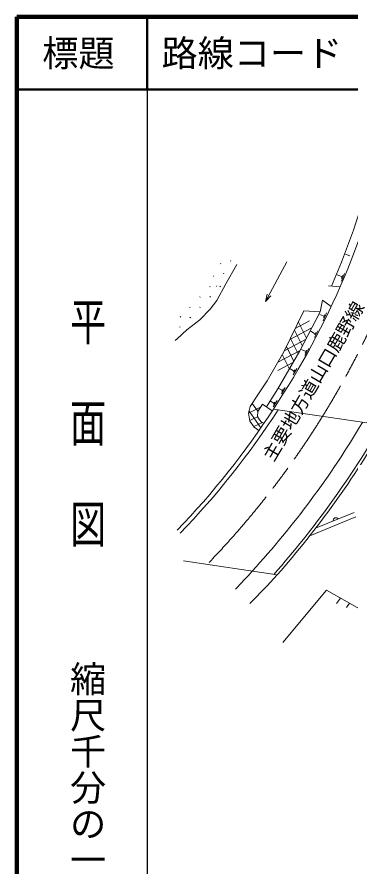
# Model space of a CAD drawing. Units: millimetres, scale not verified. Extents: x 40000 to 680000, y 20000 to 380000.
# Drawn here: x 40000 to 86074, y 262491 to 380000 of the extents above; entities that cross this region are included whole.
import ezdxf
from ezdxf.enums import TextEntityAlignment as Align

# ---------------------------------------------------------------- set-up
doc = ezdxf.new("R2010")
doc.units = ezdxf.units.MM
doc.header["$LTSCALE"] = 1000
doc.linetypes.add('CHAIN', pattern=[18.5, 12, -1.5, 3.5, -1.5])
for name, color, linetype, lineweight in [('M-BGD', 7, 'Continuous', 13), ('M-BMK', 2, 'CHAIN', 13), ('M-TTL', 2, 'Continuous', 140), ('M-TTL-BAND', 7, 'Continuous', 25), ('M-TTL-LINE', 7, 'Continuous', 50)]:
    doc.layers.add(name, color=color, linetype=linetype, lineweight=lineweight)
doc.layers.add('M-TTL-TXT', color=7, linetype='Continuous')
doc.styles.add('@ＭＳ ゴシック', font='')
doc.styles.add('ＭＳ ゴシック', font='')
doc.styles.get('@ＭＳ ゴシック').set_extended_font_data('@MS Gothic')
doc.styles.get('ＭＳ ゴシック').set_extended_font_data('MS Gothic')

msp = doc.modelspace()

# ---------------------------------------------------------------- linework, layer by layer
at = {"layer": 'M-BGD'}
for p, q in [((86037, 346992), (85444, 347207)), ((68224, 345944), (68175, 345857)), ((69585, 346328), (69536, 346241)), ((77314, 346132), (74391, 340681)), ((68608, 344583), (68559, 344496)), ((84878, 344108), (84287, 344351)), ((85320, 344543), (84891, 343483)), ((67247, 344199), (67198, 344112)), ((85027, 344271), (84877, 343854)), ((66743, 342753), (66673, 342682)), ((67631, 342838), (67582, 342751)), ((68157, 342772), (68087, 342700)), ((84693, 342682), (83106, 342848)), ((65347, 341321), (65277, 341250)), ((66761, 341339), (66691, 341268)), ((74391, 340681), (74628, 341689)), ((74391, 340681), (75100, 341436)), ((82251, 340865), (81958, 339222)), ((82251, 340865), (83466, 339985)), ((63951, 339889), (63881, 339817)), ((65365, 339907), (65295, 339836)), ((62655, 338581), (62580, 338515)), ((63969, 338475), (63899, 338403)), ((64066, 338487), (63991, 338421)), ((76911, 333695), (79708, 339392)), ((81958, 339222), (79140, 333836)), ((79708, 339392), (81958, 339222)), ((82381, 338672), (81918, 338880)), ((82827, 339110), (82346, 337996)), ((82540, 338808), (82392, 338463)), ((80459, 337981), (78507, 336945)), ((80052, 335580), (78940, 337826)), ((62561, 337170), (62486, 337104)), ((80815, 337038), (77755, 335414)), ((79479, 334484), (78384, 336695)), ((81161, 336264), (80657, 336546)), ((81641, 336635), (81157, 335684)), ((81363, 336404), (81190, 336069)), ((79995, 335470), (77034, 333899)), ((78895, 333412), (77829, 335563)), ((79175, 333903), (76095, 332268)), ((79140, 333836), (76107, 328589)), ((78294, 332372), (77273, 334432)), ((79850, 333784), (79370, 334043)), ((80386, 334181), (79834, 333188)), ((80071, 333945), (79852, 333532)), ((74632, 329710), (76911, 333695)), ((77693, 331332), (76703, 333331)), ((78236, 332273), (76101, 331139)), ((78711, 331404), (78213, 330519)), ((78277, 331101), (77806, 331356)), ((78434, 331220), (78277, 330924)), ((73309, 327781), (74632, 329710)), ((76107, 328589), (74509, 326107)), ((76645, 328425), (76231, 328653)), ((77124, 328782), (76616, 327913)), ((76830, 328587), (76624, 328219)), ((72269, 326148), (73309, 327781)), ((75513, 326632), (75081, 326878)), ((76010, 326971), (75423, 326086)), ((75683, 326741), (75503, 326471)), ((72039, 325248), (72269, 326148)), ((73708, 326049), (72040, 325249)), ((73334, 325492), (72542, 326576)), ((73990, 326469), (73323, 325475)), ((75312, 325547), (73990, 326469)), ((75476, 325798), (90849, 323508)), ((72209, 324145), (72039, 325248)), ((73754, 323224), (72100, 325486)), ((73283, 324736), (72198, 324216)), ((73323, 325475), (73262, 324773)), ((73262, 324773), (73540, 324288)), ((72824, 323279), (72209, 324145)), ((73953, 323949), (72756, 323374)), ((73477, 322824), (72824, 323279)), ((73540, 324288), (73814, 324006)), ((73814, 324006), (74184, 323853)), ((86645, 311509), (81318, 309327)), ((86890, 310907), (80515, 308296)), ((63017, 304806), (76007, 302870)), ((84223, 298923), (84775, 299646)), ((85589, 298369), (85988, 298962))]:
    msp.add_line(p, q, dxfattribs=at)
for points in [[(61867, 335282), (62183, 335510), (63517, 336739), (65290, 338125), (66747, 339617), (67642, 340811), (68906, 343128), (70433, 345796)], [(87365, 298185), (82837, 300739), (76781, 293524)]]:
    msp.add_lwpolyline(points, dxfattribs=at)
for centre, radius, start, end in [((-18095, 387842), 112272, 326.453, 347.57924), ((-5796, 382470), 97700, 336.0485, 347.19302), ((-17450, 386076), 110764, 315.94168, 327.02995), ((-17450, 386076), 111364, 315.93591, 327.17053), ((-17889, 386415), 122760, 317.44226, 329.4208), ((-23073, 389781), 131396, 318.63114, 329.74234), ((-23073, 389781), 131796, 318.74355, 329.81182), ((84130, 310388), 384, 34.95856, 189.59779), ((-10981, 378375), 112241, 316.36081, 318.08015), ((-54441, 424046), 178046, 315.35271, 317.11053)]:
    msp.add_arc(centre, radius, start, end, dxfattribs=at)
at = {"layer": 'M-BMK'}
msp.add_arc((-20497, 388458), 120890, 316.07915, 347.51624, dxfattribs=at)
at = {"layer": 'M-TTL'}
for p, q in [((40000, 380000), (40000, 20000)), ((680000, 380000), (40000, 380000))]:
    msp.add_line(p, q, dxfattribs=at)
at = {"layer": 'M-TTL-BAND'}
msp.add_line((58000, 370000), (58000, 20000), dxfattribs=at)
at = {"layer": 'M-TTL-LINE'}
for p, q in [((58000, 380000), (58000, 370000)), ((40000, 370000), (680000, 370000))]:
    msp.add_line(p, q, dxfattribs=at)

# ---------------------------------------------------------------- texts
at = {"layer": 'M-BGD', "style": 'ＭＳ ゴシック'}
msp.add_text('主要地方道山口鹿野線', height=1833, rotation=59.561, dxfattribs=at).set_placement((75952, 318135), align=Align.BOTTOM_LEFT)
at = {"layer": 'M-TTL-BAND', "style": '@ＭＳ ゴシック', "width": 1.4}
msp.add_text('平  面  図', height=3666, rotation=270, dxfattribs=at).set_placement((49777, 306475), align=Align.MIDDLE_RIGHT)
at = {"layer": 'M-TTL-BAND', "style": '@ＭＳ ゴシック'}
msp.add_text('縮尺千分の一', height=3666, rotation=270, dxfattribs=at).set_placement((49777, 261030), align=Align.MIDDLE_RIGHT)
at = {"layer": 'M-TTL-TXT', "style": 'ＭＳ ゴシック'}
msp.add_text('標題', height=3666, dxfattribs=at).set_placement((48500, 375000), align=Align.MIDDLE_CENTER)
msp.add_text('路線コード', height=3666, dxfattribs=at).set_placement((60000, 375000), align=Align.MIDDLE_LEFT)

doc.saveas('drawing.dxf')
